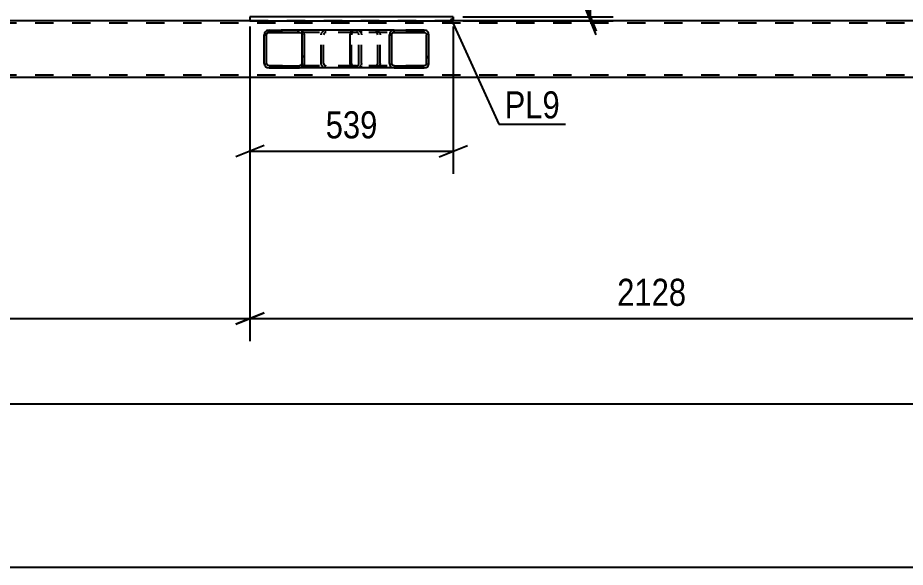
# Model space of a CAD drawing. Header units: millimetres. Extents: x -815 to 374, y -743 to 98.
# Drawn here: x -405.3 to -311.3, y -489.1 to -430.9 of the extents above; entities that cross this region are included whole.
import ezdxf

# ---------------------------------------------------------------- set-up
doc = ezdxf.new("R2010")
doc.units = ezdxf.units.MM
doc.linetypes.add('DXK_LINE_DOT2', pattern=[3.9198, 1.9599, -1.9599])
doc.styles.add('Arial Narrow', font='ARIALN.TTF', dxfattribs={"height": 0.2})

# ---------------------------------------------------------------- blocks, each defined once
blk = doc.blocks.new('Part-232933173-2607 - 2504')
at = {"color": 7, "linetype": 'DXK_LINE_DOT2'}
for p, q in [((-95.803, -431.466), (-774.886, -431.466)), ((-359.206, -431.226), (-380.753, -431.226)), ((-95.803, -436.986), (-774.886, -436.986))]:
    blk.add_line(p, q, dxfattribs=at)
at = {"color": 2, "linetype": 'Continuous'}
for p, q in [((-380.753, -431.226), (-444.34, -431.226)), ((-295.619, -431.226), (-359.206, -431.226)), ((-95.803, -437.226), (-770.886, -437.226))]:
    blk.add_line(p, q, dxfattribs=at)
blk = doc.blocks.new('Part-232933173-2735 - 2504')
at = {"color": 2, "linetype": 'Continuous'}
for p, q in [((-380.753, -430.826), (-380.753, -431.226)), ((-359.206, -430.826), (-380.753, -430.826)), ((-380.753, -431.226), (-359.206, -431.226)), ((-359.206, -430.826), (-359.206, -431.226)), ((-359.206, -430.826), (-359.206, -430.826)), ((-359.206, -431.226), (-359.206, -431.226))]:
    blk.add_line(p, q, dxfattribs=at)
at = {"color": 7, "linetype": 'DXK_LINE_DOT2'}
for p, q in [((-380.753, -430.826), (-380.753, -431.226)), ((-359.206, -431.226), (-359.206, -430.826)), ((-359.206, -430.826), (-359.206, -430.826)), ((-359.206, -431.226), (-359.206, -431.226))]:
    blk.add_line(p, q, dxfattribs=at)
blk = doc.blocks.new('Part-232933173-2899 - 2504')
at = {"linetype": 'Continuous'}
h = blk.add_hatch(dxfattribs=at)
h.set_pattern_fill('', scale=0.7, style=0, pattern_type=0)
h.set_pattern_definition([(45, (-365.9364, -435.9295), (-1.57154, 1.57154), [])])
h.paths.add_polyline_path([(-365.975, -435.746), (-365.936, -435.93), (-365.827, -436.085), (-365.664, -436.189), (-365.472, -436.226), (-362.288, -436.226), (-362.095, -436.189), (-361.932, -436.085), (-361.823, -435.93), (-361.785, -435.746), (-361.785, -432.706), (-361.823, -432.522), (-361.932, -432.366), (-362.095, -432.262), (-362.288, -432.226), (-365.472, -432.226), (-365.664, -432.262), (-365.827, -432.366), (-365.936, -432.522), (-365.975, -432.706)])
h.paths.add_polyline_path([(-365.704, -432.614), (-365.65, -432.536), (-365.568, -432.484), (-365.472, -432.466), (-362.288, -432.466), (-362.191, -432.484), (-362.11, -432.536), (-362.055, -432.614), (-362.036, -432.706), (-362.036, -435.746), (-362.055, -435.838), (-362.11, -435.916), (-362.191, -435.968), (-362.288, -435.986), (-365.472, -435.986), (-365.568, -435.968), (-365.65, -435.916), (-365.704, -435.838), (-365.723, -435.746), (-365.723, -432.706)])
at = {"color": 2, "linetype": 'Continuous'}
for p, q in [((-370.106, -432.522), (-370.047, -432.366)), ((-370.047, -432.366), (-369.959, -432.262)), ((-369.959, -432.262), (-369.855, -432.226)), ((-365.472, -432.226), (-369.855, -432.226)), ((-365.472, -432.226), (-365.664, -432.262)), ((-365.568, -432.484), (-365.472, -432.466)), ((-365.472, -432.226), (-362.288, -432.226)), ((-365.472, -432.466), (-362.288, -432.466)), ((-362.095, -432.262), (-362.288, -432.226)), ((-362.288, -432.466), (-362.191, -432.484)), ((-370.126, -432.706), (-370.106, -432.522)), ((-370.126, -435.746), (-370.126, -432.706)), ((-365.936, -432.522), (-365.975, -432.706)), ((-365.975, -435.746), (-365.975, -432.706)), ((-365.723, -432.706), (-365.704, -432.614)), ((-365.723, -435.746), (-365.723, -432.706)), ((-365.704, -432.614), (-365.65, -432.536)), ((-365.65, -432.536), (-365.568, -432.484)), ((-362.191, -432.484), (-362.11, -432.536)), ((-362.11, -432.536), (-362.055, -432.614)), ((-362.055, -432.614), (-362.036, -432.706)), ((-362.036, -435.746), (-362.036, -432.706)), ((-361.785, -432.706), (-361.823, -432.522)), ((-361.785, -435.746), (-361.785, -432.706)), ((-370.106, -435.93), (-370.126, -435.746)), ((-370.047, -436.085), (-370.106, -435.93)), ((-369.959, -436.189), (-370.047, -436.085)), ((-369.855, -436.226), (-369.959, -436.189)), ((-365.472, -436.226), (-369.855, -436.226)), ((-365.975, -435.746), (-365.936, -435.93)), ((-365.704, -435.838), (-365.723, -435.746)), ((-365.65, -435.916), (-365.704, -435.838)), ((-365.664, -436.189), (-365.472, -436.226)), ((-365.568, -435.968), (-365.65, -435.916)), ((-365.472, -435.986), (-365.568, -435.968)), ((-365.472, -435.986), (-362.288, -435.986)), ((-365.472, -436.226), (-362.288, -436.226)), ((-362.191, -435.968), (-362.288, -435.986)), ((-362.288, -436.226), (-362.095, -436.189)), ((-362.11, -435.916), (-362.191, -435.968)), ((-362.055, -435.838), (-362.11, -435.916)), ((-362.036, -435.746), (-362.055, -435.838)), ((-361.823, -435.93), (-361.785, -435.746))]:
    blk.add_line(p, q, dxfattribs=at)
at = {"color": 7, "linetype": 'DXK_LINE_DOT2'}
for p, q in [((-369.855, -432.466), (-369.907, -432.484)), ((-362.288, -432.466), (-369.855, -432.466)), ((-368.943, -432.466), (-368.943, -432.226)), ((-367.453, -432.226), (-367.26, -432.262)), ((-367.356, -432.484), (-367.453, -432.466)), ((-362.288, -432.226), (-365.472, -432.226)), ((-369.981, -432.614), (-369.991, -432.706)), ((-369.991, -435.746), (-369.991, -432.706)), ((-369.951, -432.536), (-369.981, -432.614)), ((-369.907, -432.484), (-369.951, -432.536)), ((-367.275, -432.536), (-367.356, -432.484)), ((-367.22, -432.614), (-367.275, -432.536)), ((-367.201, -432.706), (-367.22, -432.614)), ((-367.201, -435.746), (-367.201, -432.706)), ((-366.988, -432.522), (-366.95, -432.706)), ((-366.95, -435.746), (-366.95, -432.706)), ((-369.991, -435.746), (-369.981, -435.838)), ((-369.981, -435.838), (-369.951, -435.916)), ((-369.951, -435.916), (-369.907, -435.968)), ((-369.907, -435.968), (-369.855, -435.986)), ((-362.288, -435.986), (-369.855, -435.986)), ((-368.943, -436.226), (-368.943, -435.986)), ((-367.453, -435.986), (-367.356, -435.968)), ((-367.26, -436.189), (-367.453, -436.226)), ((-367.356, -435.968), (-367.275, -435.916)), ((-367.275, -435.916), (-367.22, -435.838)), ((-367.22, -435.838), (-367.201, -435.746)), ((-366.95, -435.746), (-366.988, -435.93)), ((-362.288, -436.226), (-365.472, -436.226))]:
    blk.add_line(p, q, dxfattribs=at)
for centre, start, end in [((-367.438, -432.721), 23.84941, 68.8059), ((-367.438, -435.731), 291.1941, 336.15059)]:
    blk.add_arc(centre, 0.492, start, end, dxfattribs=at)
at = {"color": 2, "linetype": 'Continuous'}
for centre, start, end in [((-365.486, -432.721), 111.1941, 156.1506), ((-362.273, -432.721), 23.8494, 68.8059), ((-365.486, -435.731), 203.8494, 248.8059), ((-362.273, -435.731), 291.1941, 336.1506)]:
    blk.add_arc(centre, 0.492, start, end, dxfattribs=at)
blk = doc.blocks.new('Part-232933173-2905 - 2504')
at = {"linetype": 'Continuous'}
h = blk.add_hatch(dxfattribs=at)
h.set_pattern_fill('', scale=0.7, style=0, pattern_type=0)
h.set_pattern_definition([(45, (-379.1921, -435.9295), (-1.57154, 1.57154), [])])
h.paths.add_polyline_path([(-379.231, -435.746), (-379.192, -435.93), (-379.081, -436.085), (-378.916, -436.189), (-378.72, -436.226), (-375.485, -436.226), (-375.29, -436.189), (-375.124, -436.085), (-375.013, -435.93), (-374.974, -435.746), (-374.974, -432.706), (-375.013, -432.522), (-375.124, -432.366), (-375.29, -432.262), (-375.485, -432.226), (-378.72, -432.226), (-378.916, -432.262), (-379.081, -432.366), (-379.192, -432.522), (-379.231, -432.706)])
h.paths.add_polyline_path([(-378.956, -432.614), (-378.901, -432.536), (-378.818, -432.484), (-378.72, -432.466), (-375.485, -432.466), (-375.387, -432.484), (-375.305, -432.536), (-375.249, -432.614), (-375.23, -432.706), (-375.23, -435.746), (-375.249, -435.838), (-375.305, -435.916), (-375.387, -435.968), (-375.485, -435.986), (-378.72, -435.986), (-378.818, -435.968), (-378.901, -435.916), (-378.956, -435.838), (-378.976, -435.746), (-378.976, -432.706)])
at = {"color": 2, "linetype": 'Continuous'}
for p, q in [((-378.72, -432.226), (-378.916, -432.262)), ((-378.818, -432.484), (-378.72, -432.466)), ((-378.72, -432.226), (-375.485, -432.226)), ((-378.72, -432.466), (-375.485, -432.466)), ((-369.855, -432.226), (-375.485, -432.226)), ((-375.29, -432.262), (-375.485, -432.226)), ((-375.485, -432.466), (-375.387, -432.484)), ((-379.192, -432.522), (-379.231, -432.706)), ((-379.231, -435.746), (-379.231, -432.706)), ((-378.976, -432.706), (-378.956, -432.614)), ((-378.976, -435.746), (-378.976, -432.706)), ((-378.956, -432.614), (-378.901, -432.536)), ((-378.901, -432.536), (-378.818, -432.484)), ((-375.387, -432.484), (-375.305, -432.536)), ((-375.305, -432.536), (-375.249, -432.614)), ((-375.249, -432.614), (-375.23, -432.706)), ((-375.23, -435.746), (-375.23, -432.706)), ((-374.974, -432.706), (-375.013, -432.522)), ((-374.974, -435.746), (-374.974, -432.706)), ((-379.231, -435.746), (-379.192, -435.93)), ((-378.956, -435.838), (-378.976, -435.746)), ((-378.901, -435.916), (-378.956, -435.838)), ((-378.916, -436.189), (-378.72, -436.226)), ((-378.818, -435.968), (-378.901, -435.916)), ((-378.72, -435.986), (-378.818, -435.968)), ((-378.72, -435.986), (-375.485, -435.986)), ((-378.72, -436.226), (-375.485, -436.226)), ((-375.387, -435.968), (-375.485, -435.986)), ((-375.485, -436.226), (-375.29, -436.189)), ((-369.855, -436.226), (-375.485, -436.226)), ((-375.305, -435.916), (-375.387, -435.968)), ((-375.249, -435.838), (-375.305, -435.916)), ((-375.23, -435.746), (-375.249, -435.838)), ((-375.013, -435.93), (-374.974, -435.746))]:
    blk.add_line(p, q, dxfattribs=at)
at = {"color": 7, "linetype": 'DXK_LINE_DOT2'}
for p, q in [((-375.485, -432.226), (-378.72, -432.226)), ((-369.454, -432.466), (-378.72, -432.466)), ((-372.885, -432.262), (-372.689, -432.226)), ((-372.689, -432.466), (-372.787, -432.484)), ((-369.454, -432.226), (-369.855, -432.226)), ((-369.454, -432.226), (-369.259, -432.262)), ((-369.356, -432.484), (-369.454, -432.466)), ((-373.2, -432.706), (-373.161, -432.522)), ((-373.2, -435.746), (-373.2, -432.706)), ((-372.925, -432.614), (-372.945, -432.706)), ((-372.945, -435.746), (-372.945, -432.706)), ((-372.87, -432.536), (-372.925, -432.614)), ((-372.787, -432.484), (-372.87, -432.536)), ((-369.273, -432.536), (-369.356, -432.484)), ((-369.218, -432.614), (-369.273, -432.536)), ((-369.199, -432.706), (-369.218, -432.614)), ((-369.199, -435.746), (-369.199, -432.706)), ((-368.982, -432.522), (-368.943, -432.706)), ((-368.943, -435.746), (-368.943, -432.706)), ((-369.454, -435.986), (-378.72, -435.986)), ((-375.485, -436.226), (-378.72, -436.226)), ((-373.161, -435.93), (-373.2, -435.746)), ((-372.945, -435.746), (-372.925, -435.838)), ((-372.925, -435.838), (-372.87, -435.916)), ((-372.689, -436.226), (-372.885, -436.189)), ((-372.87, -435.916), (-372.847, -435.93)), ((-372.847, -435.93), (-372.787, -435.968)), ((-372.787, -435.968), (-372.689, -435.986)), ((-369.454, -436.226), (-369.855, -436.226)), ((-369.454, -435.986), (-369.356, -435.968)), ((-369.259, -436.189), (-369.454, -436.226)), ((-369.356, -435.968), (-369.273, -435.916)), ((-369.273, -435.916), (-369.218, -435.838)), ((-369.218, -435.838), (-369.199, -435.746)), ((-368.943, -435.746), (-368.982, -435.93))]:
    blk.add_line(p, q, dxfattribs=at)
at = {"color": 2, "linetype": 'Continuous'}
for centre, start, end in [((-378.74, -432.727), 110.75831, 155.68004), ((-375.466, -432.727), 24.31996, 69.24169), ((-378.74, -435.725), 204.31996, 249.24169), ((-375.466, -435.725), 290.75831, 335.68004)]:
    blk.add_arc(centre, 0.496, start, end, dxfattribs=at)
at = {"color": 7, "linetype": 'DXK_LINE_DOT2'}
for centre, start, end in [((-372.709, -432.727), 110.75832, 155.68004), ((-369.434, -432.727), 24.31996, 69.24168), ((-372.709, -435.725), 204.31996, 249.24168), ((-369.434, -435.725), 290.75832, 335.68004)]:
    blk.add_arc(centre, 0.496, start, end, dxfattribs=at)
blk = doc.blocks.new('StraightDimension-232933173-3826 - 2504')
at = {"color": 7, "linetype": 'Continuous'}
blk.add_line((-775.686, -471.78), (-76.518, -471.78), dxfattribs=at)
blk = doc.blocks.new('StraightDimension-232933173-26497 - 2504')
at = {"color": 7, "linetype": 'Continuous'}
for p, q in [((-380.753, -432.226), (-380.753, -465.147)), ((-295.619, -432.226), (-295.619, -465.147)), ((-379.253, -462.147), (-382.253, -463.347)), ((-297.119, -463.347), (-294.119, -462.147)), ((-380.753, -462.747), (-295.619, -462.747))]:
    blk.add_line(p, q, dxfattribs=at)
at = {"color": 0}
blk.add_wipeout([(-333.93, -461.997), (-333.93, -457.797), (-342.442, -457.797), (-342.442, -461.997)], dxfattribs=at)
at = {"color": 3, "style": 'Arial Narrow'}
blk.add_text('2128', height=2.8633, dxfattribs=at).set_placement((-341.842, -461.397))
blk = doc.blocks.new('StraightDimension-232933173-3396 - 2504')
at = {"color": 7, "linetype": 'Continuous'}
for p, q in [((-344.656, -430.826), (-344.656, -424.92)), ((-344.656, -430.826), (-344.656, -424.92)), ((-345.256, -429.326), (-344.056, -432.326)), ((-344.056, -432.726), (-345.256, -429.726)), ((-358.206, -430.826), (-342.256, -430.826)), ((-358.206, -431.226), (-342.256, -431.226)), ((-344.656, -431.226), (-344.656, -430.826))]:
    blk.add_line(p, q, dxfattribs=at)
at = {"color": 0}
blk.add_wipeout([(-345.406, -425.445), (-349.606, -425.445), (-349.606, -430.301), (-345.406, -430.301)], dxfattribs=at)
at = {"color": 3, "style": 'Arial Narrow'}
blk.add_text('10', height=2.8633, rotation=90.00021, dxfattribs=at).set_placement((-346.006, -429.701))
blk = doc.blocks.new('StraightDimension-232933173-4657 - 2504')
at = {"color": 7, "linetype": 'Continuous'}
for p, q in [((-380.753, -431.826), (-380.753, -447.423)), ((-359.206, -431.826), (-359.206, -447.423)), ((-379.253, -444.423), (-382.253, -445.623)), ((-360.706, -445.623), (-357.706, -444.423)), ((-380.753, -445.023), (-359.206, -445.023))]:
    blk.add_line(p, q, dxfattribs=at)
at = {"color": 0}
blk.add_wipeout([(-366.637, -444.273), (-366.637, -440.073), (-373.322, -440.073), (-373.322, -444.273)], dxfattribs=at)
at = {"color": 3, "style": 'Arial Narrow'}
blk.add_text('539', height=2.8633, dxfattribs=at).set_placement((-372.722, -443.673))
blk = doc.blocks.new('StraightDimension-232933173-26498 - 2504')
at = {"color": 7, "linetype": 'Continuous'}
for p, q in [((-465.887, -432.226), (-465.887, -465.147)), ((-380.753, -432.226), (-380.753, -465.147)), ((-464.387, -462.147), (-467.387, -463.347)), ((-382.253, -463.347), (-379.253, -462.147)), ((-465.887, -462.747), (-380.753, -462.747))]:
    blk.add_line(p, q, dxfattribs=at)
at = {"color": 0}
blk.add_wipeout([(-419.064, -461.997), (-419.064, -457.797), (-427.577, -457.797), (-427.577, -461.997)], dxfattribs=at)
at = {"color": 3, "style": 'Arial Narrow'}
blk.add_text('2128', height=2.8633, dxfattribs=at).set_placement((-426.977, -461.397))
blk = doc.blocks.new('StraightDimension-232933173-38321 - 8685')
at = {"color": 7, "linetype": 'Continuous'}
blk.add_line((-766.504, -489.063), (-58.819, -489.063), dxfattribs=at)
blk = doc.blocks.new('Mark-232933173-2731 - 2504')
at = {"color": 30, "linetype": 'Continuous'}
for p, q in [((-359.459, -430.995), (-354.366, -442.161)), ((-354.366, -442.161), (-347.318, -442.161))]:
    blk.add_line(p, q, dxfattribs=at)
at = {"color": 0}
blk.add_wipeout([(-347.918, -441.561), (-347.918, -438.561), (-353.766, -438.561), (-353.766, -441.561)], dxfattribs=at)
blk.add_wipeout([(-347.918, -441.561), (-347.918, -438.561), (-353.766, -438.561), (-353.766, -441.561)], dxfattribs=at)
at = {"color": 3, "style": 'Arial Narrow'}
blk.add_text('PL9', height=2.8633, dxfattribs=at).set_placement((-353.766, -441.561))

msp = doc.modelspace()

# ---------------------------------------------------------------- block references
for name in ['Part-232933173-2607 - 2504', 'Part-232933173-2735 - 2504', 'Part-232933173-2905 - 2504', 'Part-232933173-2899 - 2504', 'StraightDimension-232933173-3826 - 2504', 'StraightDimension-232933173-38321 - 8685']:
    msp.add_blockref(name, (0, 0))

# ---------------------------------------------------------------- next in the draw order: block references
msp.add_blockref('StraightDimension-232933173-26497 - 2504', (0, 0))

# ---------------------------------------------------------------- next in the draw order: block references
msp.add_blockref('StraightDimension-232933173-3396 - 2504', (0, 0))

# ---------------------------------------------------------------- next in the draw order: block references
msp.add_blockref('StraightDimension-232933173-4657 - 2504', (0, 0))

# ---------------------------------------------------------------- next in the draw order: block references
for name in ['Mark-232933173-2731 - 2504', 'StraightDimension-232933173-26498 - 2504']:
    msp.add_blockref(name, (0, 0))

doc.saveas('drawing.dxf')
